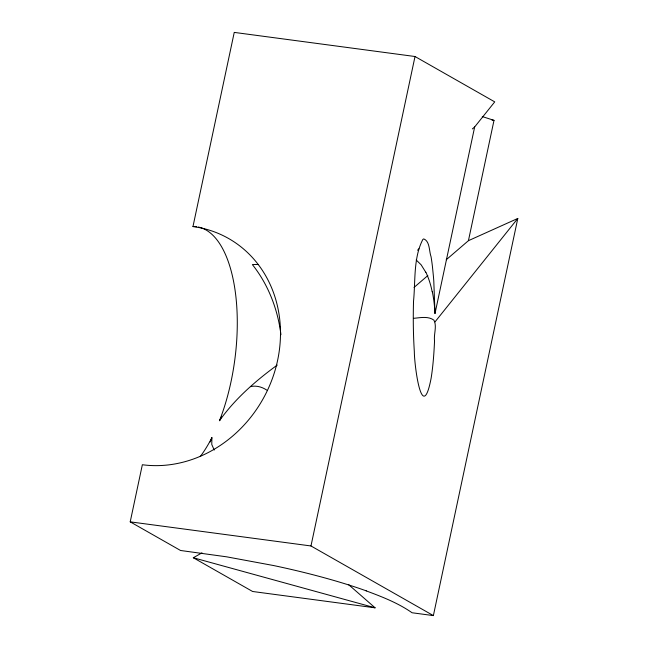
<?xml version="1.0" encoding="UTF-8"?>
<svg xmlns="http://www.w3.org/2000/svg" width="648" height="648" viewBox="0 0 648 648"><rect width="100%" height="100%" fill="white"/><g stroke="black" fill="none" stroke-linecap="round" stroke-linejoin="round"><path stroke-width="0.97" d="M413.635 318.322C420.228 317.755 428.117 315.924 433.893 320.128C437.214 326.155 433.585 334.344 434.541 341.01C433.974 353.411 433.099 365.82 431.147 378.084C422.042 425.72 414.388 365.585 414.331 351.661A239.695 104.522 -82.4 0 1 414.007 346.129A270.751 118.066 -82.4 0 1 413.537 301.134C415.554 280.811 413.254 258.123 422.812 239.501A7.071 3.086 -82.4 0 1 423.816 238.918C430.061 241.412 429.025 251.416 431.058 256.713A133.869 58.377 -82.4 0 1 432.5 267.138L433.48 277.012A214.942 93.733 -82.4 0 1 433.796 281.192L435.01 313.502L474.668 126.943L494.732 101.874L415.012 56.514L234.244 32.4L192.974 226.557A123.266 109.237 -60.4 0 1 277.619 360.312A123.266 109.237 -60.4 0 1 142.349 464.738L130.208 521.851L180.549 550.484L226.598 556.818L273.675 565.558A142.43 22.283 12 0 1 366.323 590.879M200.305 456.492A126.959 55.364 -82.4 0 0 211.888 437.684L211.775 444.479L214.221 450.06M446.213 259.775L468.431 240.675L517.793 218.449L433.374 615.6L310.975 545.964L415.012 56.514M468.431 240.675L494.003 120.358L482.274 116.559M210.171 442.017L211.888 437.684M198.304 227.043A126.959 55.364 -82.4 0 1 219.502 420.682C235.038 398.779 255.66 380.838 277.239 365.075M435.01 321.894L517.793 218.449M417.571 250.258L418.908 248.759M472.368 128.92L474.668 126.943M414.031 287.429L427.826 275.578M348.559 584.593L375.111 607.824L252.607 591.486L193.315 557.75L201.974 552.841M250.379 386.654C256.057 385.244 262.067 386.905 266.83 390.137M492.002 120.091L494.003 120.358M130.208 521.851L310.975 545.964M433.374 615.6L412.079 612.757C398.115 602.988 382.053 596.776 366.177 590.871M193.315 557.75L375.111 607.824M416.194 259.969L421.151 264.838L425.801 272.298M192.974 226.557A126.959 55.364 -82.4 0 1 196.547 226.751M432.313 291.713A113.902 93.482 88.8 0 1 434.97 313.511M258.593 264.562A125.437 40.184 -30.2 0 0 252.372 264.587A126.911 104.166 88.8 0 1 280.949 334.708M219.526 420.73A118.406 51.629 -82.4 0 1 221.478 416.883M425.898 272.233A73.022 59.932 88.8 0 1 432.159 291.754"/></g></svg>
